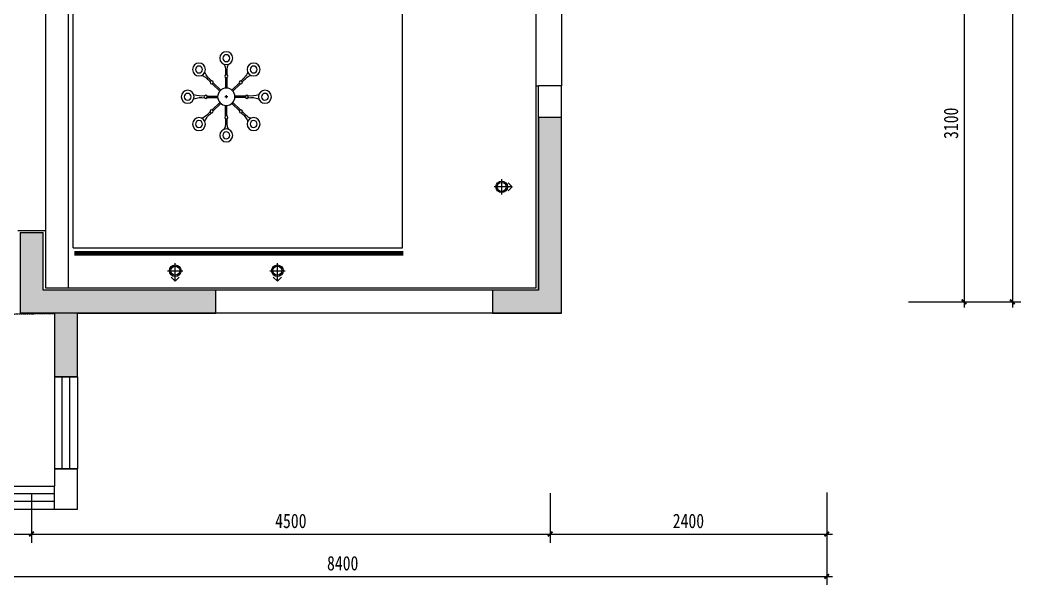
# Model space of a CAD drawing. Extents: x 3479 to 4537415, y 306 to 366510.
# Drawn here: x 4391727 to 4400413, y 252606 to 257511 of the extents above; entities that cross this region are included whole.
import ezdxf

# ---------------------------------------------------------------- set-up
doc = ezdxf.new("R2010")
doc.units = 0
doc.header["$LTSCALE"] = 10
doc.header["$MEASUREMENT"] = 0
doc.header["$PDMODE"] = 35
doc.linetypes.add('DASH', pattern=[0.35, 0.25, -0.1])
doc.layers.get('Defpoints').update_dxf_attribs({"color": 49, "linetype": 'DASH'})
for name, color, linetype in [('C-LAMP', 1, 'Continuous'), ('C-LIGHT', 3, 'Continuous'), ('C-LINE', 134, 'Continuous'), ('COLU', 1, 'Continuous'), ('COLU_HATCH', 251, 'Continuous'), ('P-WALL', 5, 'Continuous'), ('P-WALL FIN', 4, 'Continuous'), ('P-WINDOWS', 134, 'Continuous'), ('PUB_DIM', 3, 'Continuous'), ('问题', 2, 'DASH')]:
    doc.layers.add(name, color=color, linetype=linetype)
doc.styles.add('-宋体', font='simkai.ttf', dxfattribs={"width": 0.8})
doc.dimstyles.new('DIM-050', dxfattribs={"dimscale": 50, "dimtxt": 2.5, "dimasz": 0.8, "dimexe": 1.5, "dimexo": 2.5, "dimgap": 1, "dimtad": 1, "dimdec": 0, "dimzin": 12, "dimdsep": 46, "dimtxsty": '-宋体', "dimblk": 'ARCHTICK', "dimcen": 0, "dimdle": 1, "dimclrd": 256, "dimclre": 256, "dimclrt": 9, "dimadec": 0, "dimazin": 0, "dimtfac": 1, "dimtdec": 0, "dimtix": 1, "dimtmove": 2, "dimatfit": 3, "dimldrblk": 'DOT', "dimfxl": 1.5, "dimtolj": 1, "dimtzin": 12, "dimarcsym": 0})

# ---------------------------------------------------------------- blocks, each defined once
blk = doc.blocks.new('_ArchTick')
at = {"color": 0, "linetype": 'ByBlock', "const_width": 0.4}
blk.add_lwpolyline([(-0.5, -0.5), (0.5, 0.5)], dxfattribs=at)
blk = doc.blocks.new('*D314')
at = {"layer": 'Defpoints', "color": 0, "transparency": 16777216}
for p in [(4390326.7, 253515.2), (4391826.7, 253524.6), (4391826.7, 253047.9)]:
    blk.add_point(p, dxfattribs=at)
at = {"layer": 'PUB_DIM', "lineweight": -2, "transparency": 16777216}
for p, q in [((4390326.7, 253390.2), (4390326.7, 252972.9)), ((4391826.7, 253399.6), (4391826.7, 252972.9)), ((4390276.7, 253047.9), (4391876.7, 253047.9))]:
    blk.add_line(p, q, dxfattribs=at)
at = {"layer": 'PUB_DIM', "lineweight": -2, "transparency": 16777216, "xscale": 40, "yscale": 40, "zscale": 40, "rotation": 180}
blk.add_blockref('_ArchTick', (4390326.7, 253047.9), dxfattribs=at)
at = {"layer": 'PUB_DIM', "lineweight": -2, "transparency": 16777216, "xscale": 40, "yscale": 40, "zscale": 40}
blk.add_blockref('_ArchTick', (4391826.7, 253047.9), dxfattribs=at)
at = {"layer": 'PUB_DIM', "color": 9, "transparency": 16777216, "insert": (4391076.7, 253161.1), "char_height": 125, "attachment_point": 5, "style": '-宋体'}
blk.add_mtext('\\A1;1500', dxfattribs=at)
blk = doc.blocks.new('_Dot')
at = {"color": 0, "linetype": 'ByBlock', "lineweight": -2}
blk.add_line((-0.5, 0), (-1, 0), dxfattribs=at)
at = {"color": 0, "linetype": 'ByBlock', "const_width": 0.5}
blk.add_lwpolyline([(-0.25, 0, 1), (0.25, 0, 1)], format="xyb", close=True, dxfattribs=at)
blk = doc.blocks.new('*D315')
at = {"layer": 'Defpoints', "color": 0, "transparency": 16777216}
for p in [(4391826.7, 253524.6), (4396326.7, 253528.1), (4396326.7, 253047.9)]:
    blk.add_point(p, dxfattribs=at)
at = {"layer": 'PUB_DIM', "lineweight": -2, "transparency": 16777216}
for p, q in [((4391826.7, 253399.6), (4391826.7, 252972.9)), ((4396326.7, 253403.1), (4396326.7, 252972.9)), ((4391776.7, 253047.9), (4396376.7, 253047.9))]:
    blk.add_line(p, q, dxfattribs=at)
at = {"layer": 'PUB_DIM', "lineweight": -2, "transparency": 16777216, "xscale": 40, "yscale": 40, "zscale": 40, "rotation": 180}
blk.add_blockref('_ArchTick', (4391826.7, 253047.9), dxfattribs=at)
at = {"layer": 'PUB_DIM', "lineweight": -2, "transparency": 16777216, "xscale": 40, "yscale": 40, "zscale": 40}
blk.add_blockref('_ArchTick', (4396326.7, 253047.9), dxfattribs=at)
at = {"layer": 'PUB_DIM', "color": 9, "transparency": 16777216, "insert": (4394076.7, 253161.1), "char_height": 125, "attachment_point": 5, "style": '-宋体'}
blk.add_mtext('\\A1;4500', dxfattribs=at)
blk = doc.blocks.new('*D316')
at = {"layer": 'Defpoints', "color": 0, "transparency": 16777216}
for p in [(4396326.7, 253528.1), (4398726.7, 253532.5), (4398726.7, 253047.9)]:
    blk.add_point(p, dxfattribs=at)
at = {"layer": 'PUB_DIM', "lineweight": -2, "transparency": 16777216}
for p, q in [((4396326.7, 253403.1), (4396326.7, 252972.9)), ((4398726.7, 253407.5), (4398726.7, 252972.9)), ((4396276.7, 253047.9), (4398776.7, 253047.9))]:
    blk.add_line(p, q, dxfattribs=at)
at = {"layer": 'PUB_DIM', "lineweight": -2, "transparency": 16777216, "xscale": 40, "yscale": 40, "zscale": 40, "rotation": 180}
blk.add_blockref('_ArchTick', (4396326.7, 253047.9), dxfattribs=at)
at = {"layer": 'PUB_DIM', "lineweight": -2, "transparency": 16777216, "xscale": 40, "yscale": 40, "zscale": 40}
blk.add_blockref('_ArchTick', (4398726.7, 253047.9), dxfattribs=at)
at = {"layer": 'PUB_DIM', "color": 9, "transparency": 16777216, "insert": (4397526.7, 253161.1), "char_height": 125, "attachment_point": 5, "style": '-宋体'}
blk.add_mtext('\\A1;2400', dxfattribs=at)
blk = doc.blocks.new('*D319')
at = {"layer": 'Defpoints', "color": 0, "transparency": 16777216}
for p in [(4399291.2, 258164.1), (4399312.3, 255064.1), (4399918.9, 255064.1)]:
    blk.add_point(p, dxfattribs=at)
at = {"layer": 'PUB_DIM', "lineweight": -2, "transparency": 16777216}
for p, q in [((4399416.2, 258164.1), (4399993.9, 258164.1)), ((4399918.9, 258214.1), (4399918.9, 255014.1)), ((4399437.3, 255064.1), (4399993.9, 255064.1))]:
    blk.add_line(p, q, dxfattribs=at)
at = {"layer": 'PUB_DIM', "lineweight": -2, "transparency": 16777216, "xscale": 40, "yscale": 40, "zscale": 40}
for p, rotation in [((4399918.9, 258164.1), 90), ((4399918.9, 255064.1), 270)]:
    blk.add_blockref('_ArchTick', p, dxfattribs=dict(at, rotation=rotation))
at = {"layer": 'PUB_DIM', "color": 9, "transparency": 16777216, "insert": (4399805.7, 256614.1), "char_height": 125, "attachment_point": 5, "rotation": 90, "style": '-宋体'}
blk.add_mtext('\\A1;3100', dxfattribs=at)
blk = doc.blocks.new('射灯')
at = {"layer": 'C-LIGHT', "ltscale": 2}
for q in [(-35.4, 55.6), (35.4, 55.6)]:
    blk.add_line((0, 90.9), q, dxfattribs=at)
at = {"layer": 'C-LIGHT', "color": 8}
for p, q in [((0, 90.9), (0, -66.4)), ((66.4, 0), (-66.4, 0))]:
    blk.add_line(p, q, dxfattribs=at)
at = {"layer": 'C-LIGHT', "ltscale": 2}
blk.add_circle((0, 0), 50, dxfattribs=at)
at = {"layer": 'C-LIGHT', "color": 8}
blk.add_circle((0, 0), 39.1, dxfattribs=at)
blk = doc.blocks.new('吊灯 2')
at = {"layer": 'C-LIGHT', "color": 8}
for p, q in [((-81.3, 75.6), (-38.1, 32.4)), ((-75.6, 81.3), (-32.4, 38.1)), ((-4, 110.9), (-4, 49.8)), ((4, 110.9), (4, 49.8)), ((75.6, 81.3), (32.4, 38.1)), ((81.3, 75.6), (38.1, 32.4)), ((-110.9, 4), (-49.8, 4)), ((-8.8, 0), (8.8, 0)), ((0, 8.8), (0, -8.8)), ((110.9, 4), (49.8, 4)), ((-110.9, -4), (-49.8, -4)), ((-81.3, -75.6), (-38.1, -32.4)), ((-75.6, -81.3), (-32.4, -38.1)), ((-4, -110.9), (-4, -49.8)), ((4, -110.9), (4, -49.8)), ((75.6, -81.3), (32.4, -38.1)), ((81.3, -75.6), (38.1, -32.4)), ((110.9, -4), (49.8, -4))]:
    blk.add_line(p, q, dxfattribs=at)
at = {"layer": 'C-LIGHT'}
for centre, radius in [((0, 223.5), 37.5), ((-158, 158), 37.5), ((158, 158), 37.5), ((0, 119), 9), ((-84.1, 84.1), 9), ((84.1, 84.1), 9), ((-223.5, 0), 37.5), ((-119, 0), 9), ((0, 0), 50), ((119, 0), 9), ((223.5, 0), 37.5), ((-84.1, -84.1), 9), ((0, -119), 9), ((84.1, -84.1), 9), ((-158, -158), 37.5), ((158, -158), 37.5), ((0, -223.5), 37.5)]:
    blk.add_circle(centre, radius, dxfattribs=at)
at = {"layer": 'C-LIGHT', "color": 8}
for centre in [(0, 223.5), (-158, 158), (158, 158), (-223.5, 0), (223.5, 0), (-158, -158), (158, -158), (0, -223.5)]:
    blk.add_circle(centre, 20, dxfattribs=at)
for centre, start, end in [((-124, 145), 350.95233, 20.97515), ((124, 145), 159.02485, 189.04767), ((-190.2, 14.9), 35.95233, 65.97515), ((-14.8, 190.2), 204.02485, 234.04767), ((14.8, 190.2), 305.95233, 335.97515), ((190.2, 14.9), 114.02485, 144.04767), ((-145, 124), 249.02485, 279.04767), ((145, 124), 260.95233, 290.97515), ((-145, -124), 80.95233, 110.97515), ((145, -124), 69.02485, 99.04767), ((-190.2, -14.8), 294.02485, 324.04767), ((-14.8, -190.2), 125.95233, 155.97515), ((14.8, -190.2), 24.02485, 54.04767), ((190.2, -14.8), 215.95233, 245.97515), ((-124, -145), 339.02485, 9.04767), ((124, -145), 170.95233, 200.97515)]:
    blk.add_arc(centre, 120, start, end, dxfattribs=at)
blk = doc.blocks.new('$WINLIB2D$00000001')
at = {"color": 0}
for points in [[(-0.5, 0.5), (-0.5, -0.5)], [(-0.5, 0.5), (0.5, 0.5)], [(0.5, -0.5), (0.5, 0.5)], [(0.5, 0.167), (-0.5, 0.167)], [(0.5, -0.167), (-0.5, -0.167)], [(-0.5, -0.5), (0.5, -0.5)]]:
    blk.add_lwpolyline(points, dxfattribs=at)
blk = doc.blocks.new('*D324')
at = {"layer": 'Defpoints', "color": 0, "transparency": 16777216}
for p in [(4399297.9, 261964.1), (4399312.3, 255064.1), (4400337.5, 255064.1)]:
    blk.add_point(p, dxfattribs=at)
at = {"layer": 'PUB_DIM', "lineweight": -2, "transparency": 16777216}
for p, q in [((4400337.5, 262014.1), (4400337.5, 255014.1)), ((4399422.9, 261964.1), (4400412.5, 261964.1)), ((4399437.3, 255064.1), (4400412.5, 255064.1))]:
    blk.add_line(p, q, dxfattribs=at)
at = {"layer": 'PUB_DIM', "lineweight": -2, "transparency": 16777216, "xscale": 40, "yscale": 40, "zscale": 40}
for p, rotation in [((4400337.5, 261964.1), 90), ((4400337.5, 255064.1), 270)]:
    blk.add_blockref('_ArchTick', p, dxfattribs=dict(at, rotation=rotation))
at = {"layer": 'PUB_DIM', "color": 9, "transparency": 16777216, "insert": (4400224.3, 258514.1), "char_height": 125, "attachment_point": 5, "rotation": 90, "style": '-宋体'}
blk.add_mtext('\\A1;6900', dxfattribs=at)
blk = doc.blocks.new('*D327')
at = {"layer": 'Defpoints', "color": 0, "transparency": 16777216}
for p in [(4390326.7, 253515.2), (4398726.7, 253532.5), (4398726.7, 252680.5)]:
    blk.add_point(p, dxfattribs=at)
at = {"layer": 'PUB_DIM', "lineweight": -2, "transparency": 16777216}
for p, q in [((4390326.7, 253390.2), (4390326.7, 252605.5)), ((4398726.7, 253407.5), (4398726.7, 252605.5)), ((4390276.7, 252680.5), (4398776.7, 252680.5))]:
    blk.add_line(p, q, dxfattribs=at)
at = {"layer": 'PUB_DIM', "lineweight": -2, "transparency": 16777216, "xscale": 40, "yscale": 40, "zscale": 40, "rotation": 180}
blk.add_blockref('_ArchTick', (4390326.7, 252680.5), dxfattribs=at)
at = {"layer": 'PUB_DIM', "lineweight": -2, "transparency": 16777216, "xscale": 40, "yscale": 40, "zscale": 40}
blk.add_blockref('_ArchTick', (4398726.7, 252680.5), dxfattribs=at)
at = {"layer": 'PUB_DIM', "color": 9, "transparency": 16777216, "insert": (4394526.7, 252793.7), "char_height": 125, "attachment_point": 5, "style": '-宋体'}
blk.add_mtext('\\A1;8400', dxfattribs=at)

msp = doc.modelspace()

# ---------------------------------------------------------------- hatches: boundary and pattern name
at = {"layer": 'COLU_HATCH'}
for points in [[(4396426.7, 254964.1), (4396426.7, 256664.1), (4396226.7, 256664.1), (4396226.7, 255164.1), (4395826.7, 255164.1), (4395826.7, 254964.1)], [(4391726.7, 255664.1), (4391726.7, 254964.1), (4392026.7, 254964.1), (4392026.7, 254414.1), (4392226.7, 254414.1), (4392226.7, 254964.1), (4393426.7, 254964.1), (4393426.7, 255164.1), (4391926.7, 255164.1), (4391926.7, 255664.1)]]:
    msp.add_hatch(color=256, dxfattribs=at).paths.add_polyline_path(points)

# ---------------------------------------------------------------- linework, layer by layer
at = {"layer": 'C-LAMP', "linetype": 'DASH', "const_width": 40}
msp.add_lwpolyline([(4395051.5, 255484.1), (4395051.5, 255484.1), (4392197.9, 255484.1)], dxfattribs=at)
at = {"layer": 'C-LINE'}
for p, q in [((4392146.7, 255184.1), (4392146.7, 258044.1)), ((4392186.7, 255534.1), (4392186.7, 258004.1)), ((4395046.7, 255534.1), (4395046.7, 258004.1)), ((4396206.7, 256939.1), (4396206.7, 257989.1)), ((4396426.7, 257989.1), (4396426.7, 256939.1)), ((4391946.7, 257744.1), (4391946.7, 255684.1)), ((4392186.7, 255534.1), (4395046.7, 255534.1))]:
    msp.add_line(p, q, dxfattribs=at)
at = {"layer": 'COLU'}
for points in [[(4396426.7, 254964.1), (4396426.7, 256664.1), (4396226.7, 256664.1), (4396226.7, 255164.1), (4395826.7, 255164.1), (4395826.7, 254964.1)], [(4391726.7, 255664.1), (4391726.7, 254964.1), (4392026.7, 254964.1), (4392026.7, 254414.1), (4392226.7, 254414.1), (4392226.7, 254964.1), (4393426.7, 254964.1), (4393426.7, 255164.1), (4391926.7, 255164.1), (4391926.7, 255664.1)]]:
    msp.add_lwpolyline(points, close=True, dxfattribs=at)
at = {"layer": 'P-WALL'}
for p, q in [((4396426.7, 256939.1), (4396225.7, 256939.1)), ((4396226.7, 255164.1), (4396226.7, 256939.1)), ((4396426.7, 254964.1), (4396426.7, 256939.1)), ((4396426.7, 256664.1), (4396226.7, 256664.1)), ((4391726.7, 255665.2), (4391726.7, 255165.2)), ((4391926.7, 255664.1), (4391726.7, 255664.1)), ((4391926.7, 255165.2), (4391926.7, 255665.2)), ((4396226.7, 255164.1), (4392126.7, 255164.1)), ((4396426.7, 254964.1), (4391726.7, 254964.1)), ((4392226.7, 253614.1), (4392026.7, 253614.1)), ((4392026.7, 253614.1), (4392026.7, 253464.1)), ((4392226.7, 253264.1), (4392226.7, 253614.1)), ((4392026.7, 253264.1), (4392026.7, 253464.1)), ((4392026.7, 253264.1), (4392226.7, 253264.1))]:
    msp.add_line(p, q, dxfattribs=at)
at = {"layer": 'P-WALL FIN'}
for p, q in [((4396206.7, 256939.1), (4396225.7, 256939.1)), ((4391706.7, 255684.1), (4391946.7, 255684.1))]:
    msp.add_line(p, q, dxfattribs=at)
msp.add_lwpolyline([(4391946.7, 255684.1), (4391946.7, 255184.1), (4396206.7, 255184.1), (4396206.7, 256939.1)], dxfattribs=at)
at = {"layer": '问题', "color": 8}
msp.add_line((4387960, 254895.7), (4392026.7, 254964.1), dxfattribs=at)

# ---------------------------------------------------------------- block references
at = {"layer": 'C-LIGHT', "xscale": -1.5, "yscale": 1.5, "zscale": 1.5}
msp.add_blockref('吊灯 2', (4393516.7, 256844.1), dxfattribs=at)
at = {"layer": 'C-LIGHT'}
for p, rotation in [((4395906.7, 256062.2), 270), ((4393073.6, 255334.1), 180), ((4393960, 255334.1), 180)]:
    msp.add_blockref('射灯', p, dxfattribs=dict(at, rotation=rotation))
at = {"layer": 'P-WINDOWS', "ltscale": 2, "xscale": 800, "yscale": 200, "zscale": 800, "rotation": 270}
msp.add_blockref('$WINLIB2D$00000001', (4392126.7, 254014.1), dxfattribs=at)
at = {"layer": 'P-WINDOWS', "ltscale": 2, "xscale": 800, "yscale": 200, "zscale": 800}
msp.add_blockref('$WINLIB2D$00000001', (4391626.7, 253364.1), dxfattribs=at)

# ---------------------------------------------------------------- dimensions: what is measured, and where the dimension line sits
at = {"layer": 'PUB_DIM'}
for base, p1, picture, middle in [((4400337.5, 255064.1), (4399297.9, 261964.1), '*D324', (4400224.3, 258514.1)), ((4399918.9, 255064.1), (4399291.2, 258164.1), '*D319', (4399805.7, 256614.1))]:
    dim = msp.add_linear_dim(base=base, p1=p1, p2=(4399312.3, 255064.1), angle=90, dimstyle='DIM-050', dxfattribs=at)
    dim.commit()
    dim.dimension.update_dxf_attribs({"geometry": picture, "text_midpoint": middle})
for base, p1, p2, picture, middle in [((4398726.7, 252680.5), (4390326.7, 253515.2), (4398726.7, 253532.5), '*D327', (4394526.7, 252793.7)), ((4391826.7, 253047.9), (4390326.7, 253515.2), (4391826.7, 253524.6), '*D314', (4391076.7, 253161.1)), ((4396326.7, 253047.9), (4391826.7, 253524.6), (4396326.7, 253528.1), '*D315', (4394076.7, 253161.1)), ((4398726.7, 253047.9), (4396326.7, 253528.1), (4398726.7, 253532.5), '*D316', (4397526.7, 253161.1))]:
    dim = msp.add_linear_dim(base=base, p1=p1, p2=p2, dimstyle='DIM-050', dxfattribs=at)
    dim.commit()
    dim.dimension.update_dxf_attribs({"geometry": picture, "text_midpoint": middle})

doc.saveas('drawing.dxf')
